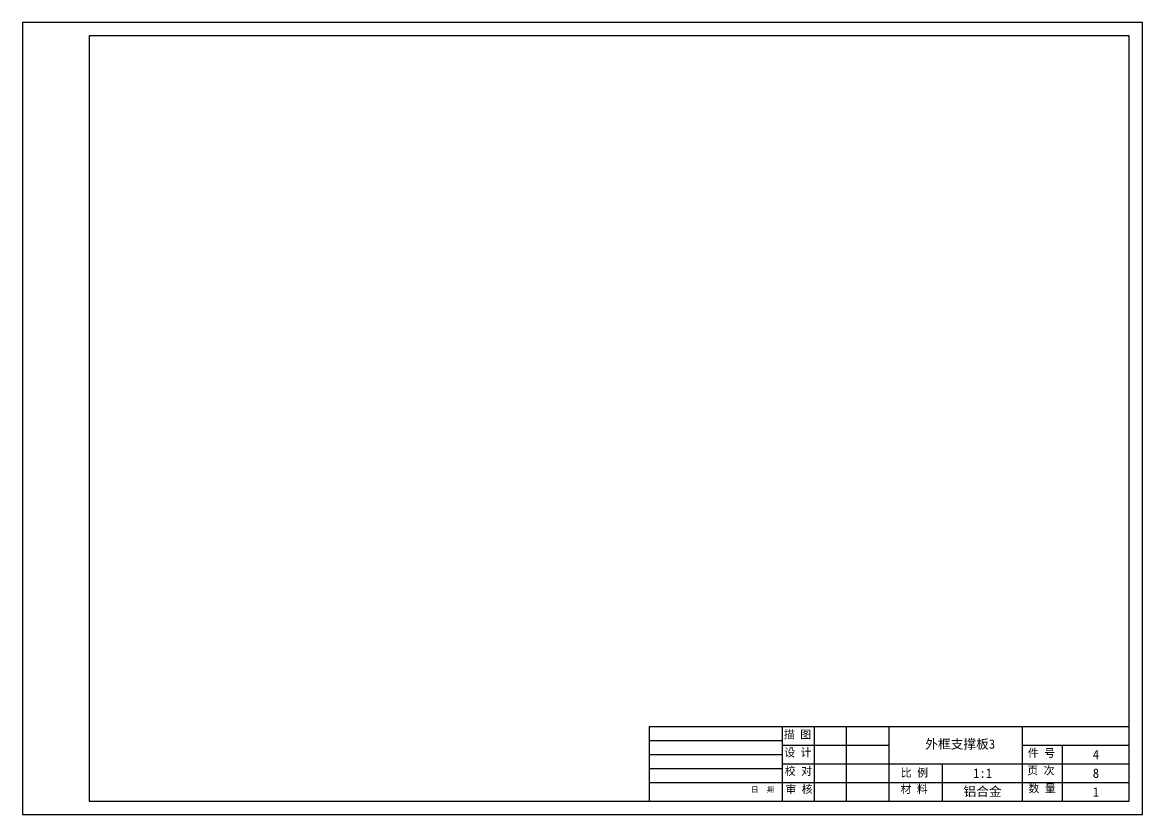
# Model space of a CAD drawing. Header units: millimetres. Extents: x -473 to 6267, y 319 to 3284.
# Drawn here: x 3455.9 to 3875.9, y 1119.5 to 1416.5 of the extents above; entities that cross this region are included whole.
import ezdxf

# ---------------------------------------------------------------- set-up
doc = ezdxf.new("R2010")
doc.units = ezdxf.units.MM
doc.layers.add('10', color=7, linetype='Continuous')
doc.layers.add('SLD-0', color=7, linetype='Continuous')
doc.layers.add('3mm', color=7, linetype='Continuous', lineweight=30)
doc.layers.add('标题栏', color=7, linetype='Continuous', lineweight=25)

msp = doc.modelspace()

# ---------------------------------------------------------------- linework, layer by layer
for p, q in [((3870.882, 1124.543), (3870.882, 1152.543)), ((3690.882, 1124.543), (3870.882, 1124.543))]:
    msp.add_line(p, q)
at = {"layer": '10'}
msp.add_lwpolyline([(3455.882, 1119.543), (3875.882, 1119.543), (3875.882, 1416.543), (3455.882, 1416.543)], close=True, dxfattribs=at)
at = {"layer": '3mm'}
msp.add_line((3690.882, 1152.543), (3870.882, 1152.543), dxfattribs=at)
at = {"layer": '3mm', "lineweight": 30}
msp.add_line((3690.882, 1152.543), (3690.882, 1124.543), dxfattribs=at)
at = {"layer": '3mm'}
msp.add_lwpolyline([(3480.882, 1124.543), (3870.882, 1124.543), (3870.882, 1411.543), (3480.882, 1411.543)], close=True, dxfattribs=at)
at = {"layer": '标题栏'}
for p, q in [((3740.882, 1124.543), (3740.882, 1152.543)), ((3752.882, 1124.543), (3752.882, 1152.543)), ((3764.882, 1124.543), (3764.882, 1152.543)), ((3780.882, 1124.543), (3780.882, 1152.543)), ((3830.882, 1124.543), (3830.882, 1152.543)), ((3690.882, 1147.293), (3740.882, 1147.293)), ((3740.882, 1145.543), (3780.882, 1145.543)), ((3830.882, 1145.543), (3870.882, 1145.543)), ((3845.882, 1124.543), (3845.882, 1145.543)), ((3690.882, 1142.043), (3740.882, 1142.043)), ((3740.882, 1138.543), (3780.882, 1138.543)), ((3780.882, 1138.543), (3830.882, 1138.543)), ((3800.882, 1124.543), (3800.882, 1138.543)), ((3830.882, 1138.543), (3870.882, 1138.543)), ((3690.882, 1136.793), (3740.882, 1136.793)), ((3690.882, 1131.543), (3870.882, 1131.543))]:
    msp.add_line(p, q, dxfattribs=at)

# ---------------------------------------------------------------- texts
at = {"layer": 'SLD-0', "linetype": 'Continuous', "lineweight": -3, "char_height": 3.5, "attachment_point": 5}
for s, width, insert in [('4', 25, (3858.382, 1142.043)), ('{\\fSimSun|b0|i0|c134|p54;1:1}', 30, (3815.882, 1135.043)), ('8', 25, (3858.382, 1135.043)), ('{\\fSimSun|b0|i0|c134|p54;铝合金}', 30, (3815.882, 1128.043)), ('1', 25, (3858.382, 1128.043))]:
    msp.add_mtext_dynamic_manual_height_columns(s, width=width, gutter_width=17.5, heights=[0], dxfattribs=dict(at, insert=insert))
at = {"layer": '标题栏', "attachment_point": 1}
for s, insert, char_height, width in [('{\\fSimSun|b0|i0|c134|p54; 描 图}', (3739.326, 1151.091), 3, 12.20894), ('{\\fSimSun|b0|i0|c134|p54;设 计}', (3741.506, 1144.336), 3, 11.99092), ('{\\fSimSun|b0|i0|c134|p54;件 号}', (3832.855, 1144.118), 3, 14.17108), ('{\\fSimSun|b0|i0|c134|p54;校 对}', (3741.724, 1137.363), 3, 11.99092), ('{\\fSimSun|b0|i0|c134|p54;比 例}', (3785.236, 1136.742), 3, 12.20893), ('{\\fSimSun|b0|i0|c134|p54;页 次}', (3832.637, 1137.581), 3, 14.60712), ('{\\fSimSun|b0|i0|c134|p54;日  期}', (3729.079, 1129.954), 2, 16.13323), ('{\\fSimSun|b0|i0|c134|p54;审 核}', (3741.942, 1130.608), 3, 12.20893), ('{\\fSimSun|b0|i0|c134|p54;材 料}', (3785.109, 1130.608), 3, 18.09539), ('{\\fSimSun|b0|i0|c134|p54;数 量}', (3833.073, 1130.826), 3, 14.60712)]:
    msp.add_mtext(s, dxfattribs=dict(at, insert=insert, char_height=char_height, width=width))
at = {"layer": '标题栏', "lineweight": -3, "insert": (3807.505, 1145.796), "char_height": 3.5, "attachment_point": 5}
msp.add_mtext_dynamic_manual_height_columns('{\\fSimSun|b0|i0|c134|p54;外框支撑板3}', width=30, gutter_width=17.5, heights=[0], dxfattribs=at)

doc.saveas('drawing.dxf')
